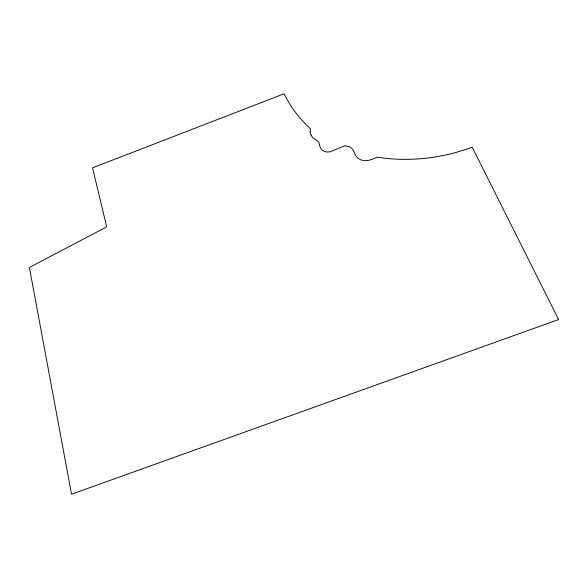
<?xml version="1.0" encoding="UTF-8"?>
<svg xmlns="http://www.w3.org/2000/svg" width="588" height="588" viewBox="0 0 588 588"><rect width="100%" height="100%" fill="white"/><g stroke="black" fill="none" stroke-linecap="round" stroke-linejoin="round"><path stroke-width="0.88" d="M311.089 134.931L311.831 136.35A16.934 14.075 -18.1 0 0 312.647 137.673L312.845 137.915A5.138 4.278 -18.9 0 0 313.353 138.415L316.248 139.988L318.872 142.392L319.975 146.691A9.077 7.615 -18 0 0 330.044 151.8L344.935 145.699L350.183 147.11C354.718 149.712 354.152 156.085 358.621 158.701C364.391 162.648 371.543 159.914 377.143 157.15A150.616 118.012 -12.1 0 0 472.201 147.162L558.6 319.541L71.523 494.221L29.4 267.474L106.715 226.872L92.529 167.837L284.151 93.779C290.457 106.965 299.498 118.791 310.302 128.61L310.199 131.374M311.023 134.968A13.164 10.937 -18.4 0 1 310.067 131.396"/></g></svg>
